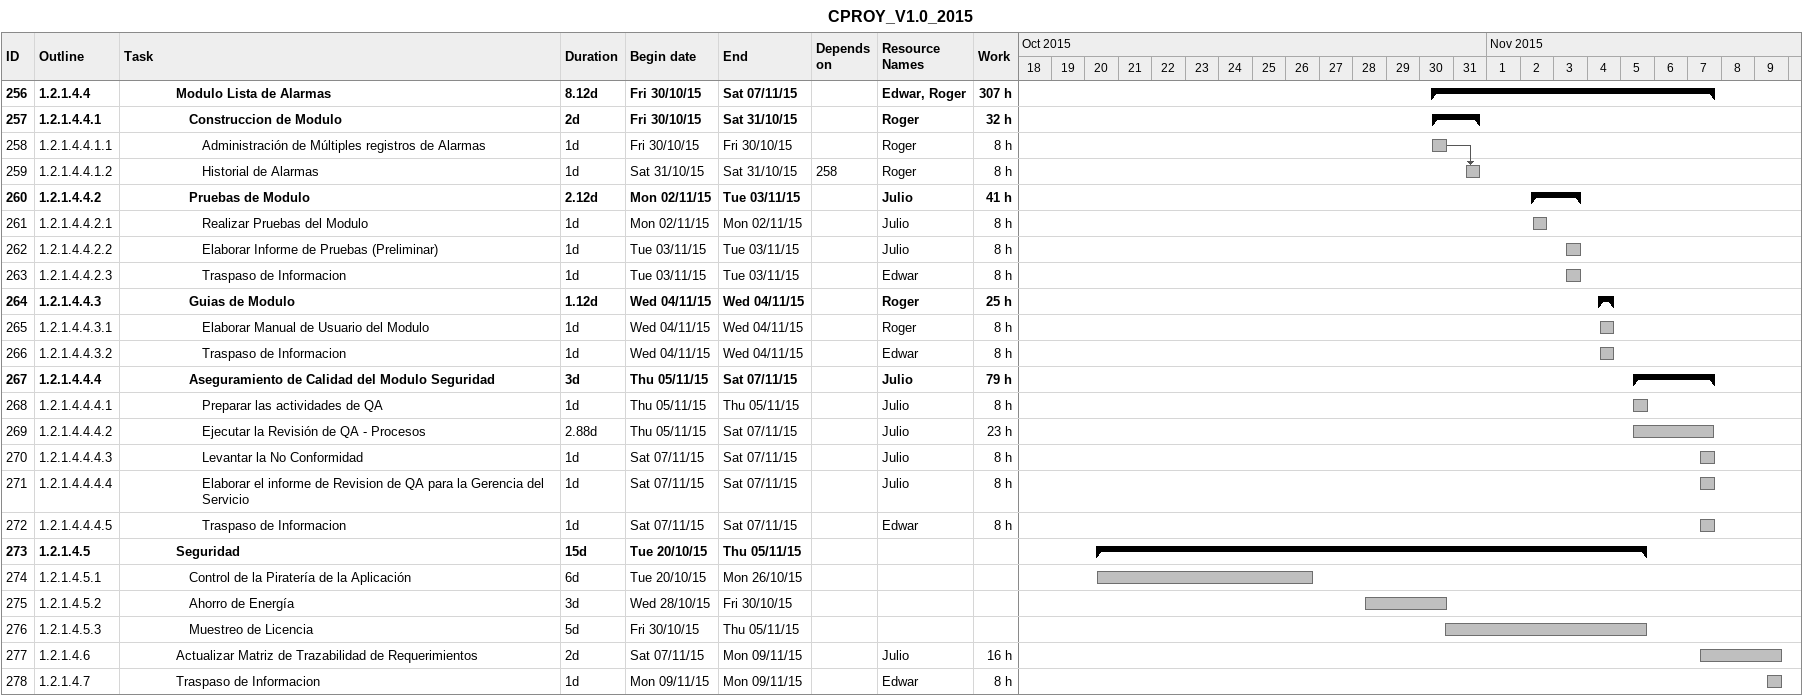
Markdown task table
CPROY_V1.0_2015

| ID | WBS | Task | Duration | Start | Finish | Predecessors | Resources | Work (h) |
|---|---|---|---|---|---|---|---|---|
| 256 | 1.2.1.4.4 | **Modulo Lista de Alarmas** | 8.12d | 2015-10-30 | 2015-11-07 |  | Edwar, Roger | 307 |
| 257 | 1.2.1.4.4.1 | **Construccion de Modulo** | 2d | 2015-10-30 | 2015-10-31 |  | Roger | 32 |
| 258 | 1.2.1.4.4.1.1 | Administración de Múltiples registros de Alarmas | 1d | 2015-10-30 | 2015-10-30 |  | Roger | 8 |
| 259 | 1.2.1.4.4.1.2 | Historial de Alarmas | 1d | 2015-10-31 | 2015-10-31 | 258 | Roger | 8 |
| 260 | 1.2.1.4.4.2 | **Pruebas de Modulo** | 2.12d | 2015-11-02 | 2015-11-03 |  | Julio | 41 |
| 261 | 1.2.1.4.4.2.1 | Realizar Pruebas del Modulo | 1d | 2015-11-02 | 2015-11-02 |  | Julio | 8 |
| 262 | 1.2.1.4.4.2.2 | Elaborar Informe de Pruebas (Preliminar) | 1d | 2015-11-03 | 2015-11-03 |  | Julio | 8 |
| 263 | 1.2.1.4.4.2.3 | Traspaso de Informacion | 1d | 2015-11-03 | 2015-11-03 |  | Edwar | 8 |
| 264 | 1.2.1.4.4.3 | **Guias de Modulo** | 1.12d | 2015-11-04 | 2015-11-04 |  | Roger | 25 |
| 265 | 1.2.1.4.4.3.1 | Elaborar Manual de Usuario del Modulo | 1d | 2015-11-04 | 2015-11-04 |  | Roger | 8 |
| 266 | 1.2.1.4.4.3.2 | Traspaso de Informacion | 1d | 2015-11-04 | 2015-11-04 |  | Edwar | 8 |
| 267 | 1.2.1.4.4.4 | **Aseguramiento de Calidad del Modulo Seguridad** | 3d | 2015-11-05 | 2015-11-07 |  | Julio | 79 |
| 268 | 1.2.1.4.4.4.1 | Preparar las actividades de QA | 1d | 2015-11-05 | 2015-11-05 |  | Julio | 8 |
| 269 | 1.2.1.4.4.4.2 | Ejecutar la Revisión de QA - Procesos | 2.88d | 2015-11-05 | 2015-11-07 |  | Julio | 23 |
| 270 | 1.2.1.4.4.4.3 | Levantar la No Conformidad | 1d | 2015-11-07 | 2015-11-07 |  | Julio | 8 |
| 271 | 1.2.1.4.4.4.4 | Elaborar el informe de Revision de QA para la Gerencia del Servicio | 1d | 2015-11-07 | 2015-11-07 |  | Julio | 8 |
| 272 | 1.2.1.4.4.4.5 | Traspaso de Informacion | 1d | 2015-11-07 | 2015-11-07 |  | Edwar | 8 |
| 273 | 1.2.1.4.5 | **Seguridad** | 15d | 2015-10-20 | 2015-11-05 |  |  |  |
| 274 | 1.2.1.4.5.1 | Control de la Piratería de la Aplicación | 6d | 2015-10-20 | 2015-10-26 |  |  |  |
| 275 | 1.2.1.4.5.2 | Ahorro de Energía | 3d | 2015-10-28 | 2015-10-30 |  |  |  |
| 276 | 1.2.1.4.5.3 | Muestreo de Licencia | 5d | 2015-10-30 | 2015-11-05 |  |  |  |
| 277 | 1.2.1.4.6 | Actualizar Matriz de Trazabilidad de Requerimientos | 2d | 2015-11-07 | 2015-11-09 |  | Julio | 16 |
| 278 | 1.2.1.4.7 | Traspaso de Informacion | 1d | 2015-11-09 | 2015-11-09 |  | Edwar | 8 |
